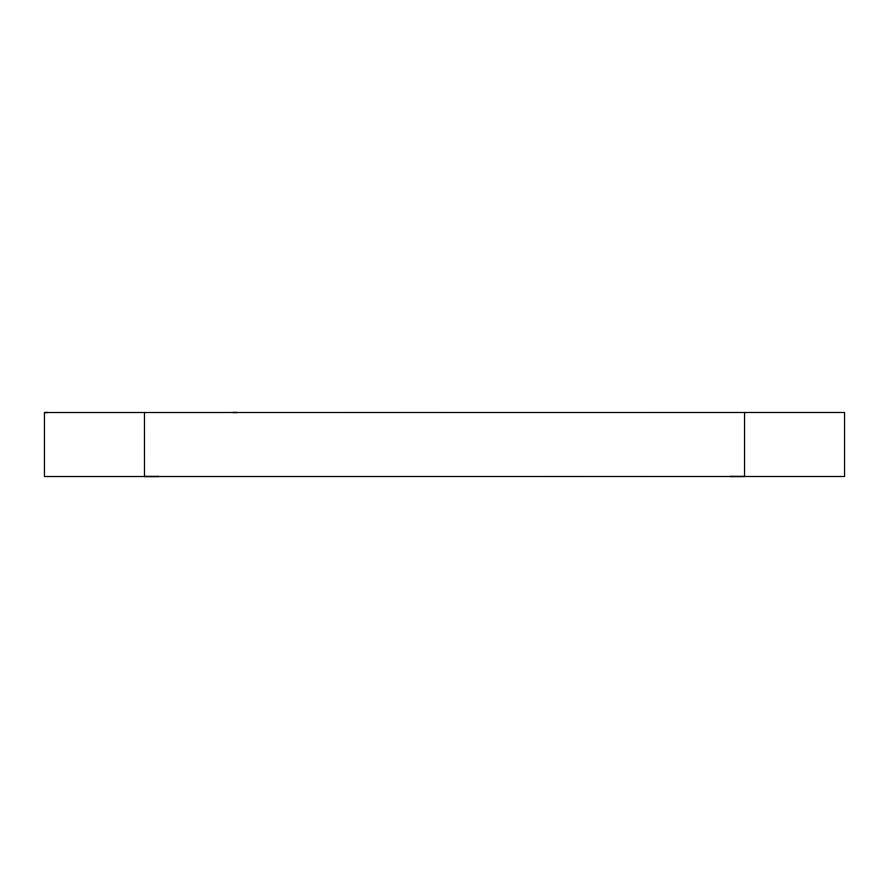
<?xml version="1.0" encoding="UTF-8"?>
<svg xmlns="http://www.w3.org/2000/svg" width="889" height="889" viewBox="0 0 889 889"><rect width="100%" height="100%" fill="white"/><g stroke="black" fill="none" stroke-linecap="round" stroke-linejoin="round"><path stroke-width="1.33" d="M744.538 412.485L744.538 476.493L730.036 476.482M232.929 412.485L236.763 412.485M44.45 412.518L844.55 412.485L844.55 476.493L44.461 476.526L44.45 412.518L47.862 412.518M144.474 476.493L158.964 476.493M144.463 412.485L144.474 476.515"/></g></svg>
